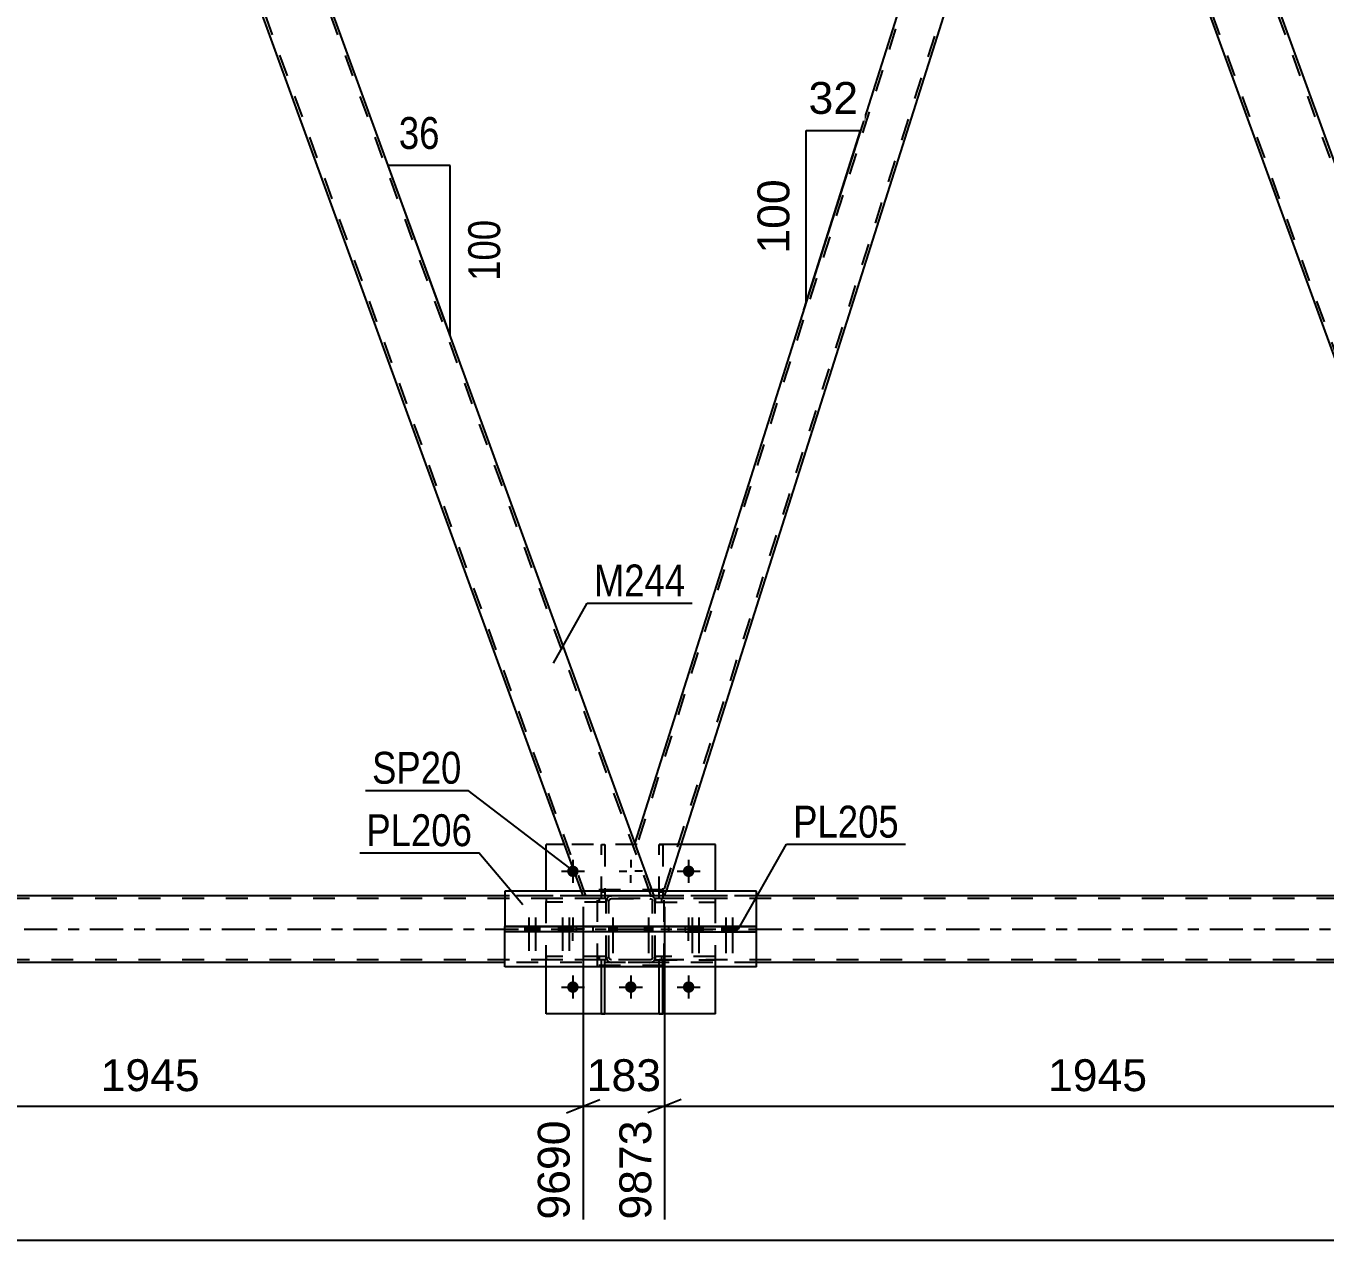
# Model space of a CAD drawing. Header units: millimetres. Extents: x -68 to 773, y -404 to 190.
# Drawn here: x 367.3 to 484, y -153.9 to -43.9 of the extents above; entities that cross this region are included whole.
import ezdxf

# ---------------------------------------------------------------- set-up
doc = ezdxf.new("R2010")
doc.units = ezdxf.units.MM
doc.linetypes.add('DXK_LINE_DOT2', pattern=[3.9198, 1.9599, -1.9599])
doc.linetypes.add('DXK_LINE_DOT3', pattern=[5.9187, 2.979, -0.9799, 0.9799, -0.9799])
doc.styles.add('Arial', font='ARIAL.TTF', dxfattribs={"height": 0.2})
doc.styles.add('Arial Narrow', font='ARIALN.TTF', dxfattribs={"height": 0.2})

# ---------------------------------------------------------------- blocks, each defined once
blk = doc.blocks.new('Part-318892922-3465 - 3449')
at = {"color": 7, "linetype": 'DXK_LINE_DOT2'}
for p, q in [((380.42, -3), (374.03, -3)), ((374.18, -3.4), (374.03, -3)), ((417.6, -122), (374.29, -3)), ((423.48, -122), (380.16, -3)), ((380.57, -3.4), (380.42, -3)), ((417.35, -122), (417.2, -121.59)), ((423.73, -122), (417.35, -122)), ((423.73, -122), (423.58, -121.59))]:
    blk.add_line(p, q, dxfattribs=at)
at = {"color": 2, "linetype": 'Continuous'}
for p, q in [((417.2, -121.59), (374.18, -3.4)), ((423.58, -121.59), (380.57, -3.4))]:
    blk.add_line(p, q, dxfattribs=at)
blk = doc.blocks.new('Part-318892922-3470 - 3449')
at = {"color": 7, "linetype": 'DXK_LINE_DOT2'}
for p, q in [((465.55, -3), (459.17, -3)), ((459.32, -3.4), (459.17, -3)), ((502.74, -122), (459.42, -3)), ((508.61, -122), (465.3, -3)), ((465.7, -3.4), (465.55, -3)), ((502.48, -122), (502.33, -121.59)), ((508.87, -122), (502.48, -122)), ((508.87, -122), (508.72, -121.59))]:
    blk.add_line(p, q, dxfattribs=at)
at = {"color": 2, "linetype": 'Continuous'}
for p, q in [((502.33, -121.59), (459.32, -3.4)), ((508.72, -121.59), (465.7, -3.4))]:
    blk.add_line(p, q, dxfattribs=at)
blk = doc.blocks.new('Part-318892922-3482 - 3449')
at = {"color": 7, "linetype": 'DXK_LINE_DOT2'}
for p, q in [((419.44, -122.48), (419.48, -122.3)), ((419.48, -122.3), (419.44, -122.48)), ((419.44, -127.52), (419.44, -122.48)), ((419.68, -122.48), (419.7, -122.39)), ((419.68, -127.52), (419.68, -122.48)), ((419.7, -122.39), (419.75, -122.31)), ((419.74, -122.04), (419.92, -122)), ((419.92, -122), (419.74, -122.04)), ((419.75, -122.31), (419.83, -122.26)), ((419.83, -122.26), (419.92, -122.24)), ((423.36, -122), (419.92, -122)), ((419.92, -122.24), (423.36, -122.24)), ((423.36, -122), (423.55, -122.04)), ((423.55, -122.04), (423.36, -122)), ((423.36, -122.24), (423.45, -122.26)), ((423.45, -122.26), (423.53, -122.31)), ((423.53, -122.31), (423.58, -122.39)), ((423.58, -122.39), (423.6, -122.48)), ((423.6, -127.52), (423.6, -122.48)), ((423.81, -122.3), (423.84, -122.48)), ((423.84, -122.48), (423.81, -122.3)), ((423.84, -127.52), (423.84, -122.48)), ((419.48, -127.7), (419.44, -127.52)), ((419.44, -127.52), (419.48, -127.7)), ((419.7, -127.61), (419.68, -127.52)), ((419.75, -127.69), (419.7, -127.61)), ((419.92, -128), (419.74, -127.96)), ((419.74, -127.96), (419.92, -128)), ((419.83, -127.74), (419.75, -127.69)), ((419.92, -127.76), (419.83, -127.74)), ((423.36, -127.76), (419.92, -127.76)), ((423.36, -128), (419.92, -128)), ((423.45, -127.74), (423.36, -127.76)), ((423.55, -127.96), (423.36, -128)), ((423.36, -128), (423.55, -127.96)), ((423.53, -127.69), (423.45, -127.74)), ((423.58, -127.61), (423.53, -127.69)), ((423.6, -127.52), (423.58, -127.61)), ((423.84, -127.52), (423.81, -127.7)), ((423.81, -127.7), (423.84, -127.52))]:
    blk.add_line(p, q, dxfattribs=at)
at = {"color": 7, "linetype": 'DXK_LINE_DOT3'}
blk.add_line((421.64, -125), (421.64, -125), dxfattribs=at)
at = {"color": 7, "linetype": 'DXK_LINE_DOT2'}
for centre, start, end in [((419.92, -122.48), 112.5, 157.5), ((419.92, -122.48), 112.5, 157.5), ((423.36, -122.48), 22.5, 67.5), ((423.36, -122.48), 22.5, 67.5), ((419.92, -127.52), 202.5, 247.5), ((419.92, -127.52), 202.5, 247.5), ((423.36, -127.52), 292.5, 337.5), ((423.36, -127.52), 292.5, 337.5)]:
    blk.add_arc(centre, 0.48, start, end, dxfattribs=at)
blk = doc.blocks.new('Part-318892922-3547 - 3449')
at = {"color": 7, "linetype": 'DXK_LINE_DOT2'}
for p, q in [((419, -122.24), (419, -117.4)), ((419, -117.4), (419.32, -117.4)), ((419.32, -117.4), (419.32, -122.24)), ((419, -121.64), (419.32, -121.64)), ((419.32, -122.24), (419, -122.24))]:
    blk.add_line(p, q, dxfattribs=at)
blk = doc.blocks.new('Part-318892922-3693 - 3449')
at = {"color": 2, "linetype": 'Continuous'}
for p, q in [((432.93, -124.75), (410.33, -124.75)), ((410.33, -124.75), (410.33, -124.75)), ((410.33, -124.75), (416.74, -124.75)), ((410.33, -124.75), (410.33, -124.75)), ((410.33, -125.23), (410.33, -124.75)), ((416.74, -124.75), (418.23, -124.75)), ((416.74, -124.75), (416.74, -125.23)), ((418.23, -124.75), (425.03, -124.75)), ((418.23, -124.75), (418.23, -125.23)), ((425.03, -124.75), (426.52, -124.75)), ((425.03, -124.75), (425.03, -125.23)), ((426.52, -124.75), (432.93, -124.75)), ((426.52, -124.75), (426.52, -125.23)), ((432.93, -124.75), (432.93, -124.75)), ((432.93, -124.75), (432.93, -124.75)), ((432.93, -125.23), (432.93, -124.75)), ((416.74, -125.23), (410.33, -125.23)), ((418.23, -125.23), (416.74, -125.23)), ((425.03, -125.23), (418.23, -125.23)), ((426.52, -125.23), (425.03, -125.23)), ((426.52, -125.23), (432.93, -125.23))]:
    blk.add_line(p, q, dxfattribs=at)
at = {"color": 7, "linetype": 'DXK_LINE_DOT2'}
blk.add_line((432.93, -125.23), (410.33, -125.23), dxfattribs=at)
blk = doc.blocks.new('Part-318892922-3484 - 3449')
at = {"color": 7, "linetype": 'DXK_LINE_DOT2'}
for p, q in [((424.52, -127.76), (424.2, -127.76)), ((424.2, -128.39), (424.2, -127.76)), ((424.2, -128.36), (424.52, -128.36)), ((424.52, -128.39), (424.52, -127.76))]:
    blk.add_line(p, q, dxfattribs=at)
at = {"color": 2, "linetype": 'Continuous'}
for p, q in [((424.2, -132.6), (424.2, -128.39)), ((424.52, -132.6), (424.52, -128.39)), ((424.2, -132.6), (424.52, -132.6))]:
    blk.add_line(p, q, dxfattribs=at)
blk = doc.blocks.new('Part-318892922-3486 - 3449')
at = {"color": 7, "linetype": 'DXK_LINE_DOT2'}
for p, q in [((424.2, -122.24), (424.2, -117.4)), ((424.2, -117.4), (424.52, -117.4)), ((424.52, -117.4), (424.52, -122.24)), ((424.2, -121.64), (424.52, -121.64)), ((424.52, -122.24), (424.2, -122.24))]:
    blk.add_line(p, q, dxfattribs=at)
blk = doc.blocks.new('Part-318892922-3487 - 3449')
at = {"color": 7, "linetype": 'DXK_LINE_DOT2'}
for p, q in [((419.44, -127.44), (414.04, -127.44)), ((414.04, -127.44), (414.04, -127.76)), ((419.44, -127.76), (414.04, -127.76)), ((418.84, -127.76), (418.84, -127.44)), ((419.44, -127.76), (419.44, -127.44))]:
    blk.add_line(p, q, dxfattribs=at)
blk = doc.blocks.new('Part-318892922-3552 - 3449')
at = {"color": 7, "linetype": 'DXK_LINE_DOT2'}
for p, q in [((419.44, -122.24), (414.04, -122.24)), ((414.04, -122.24), (414.04, -122.56)), ((419.44, -122.56), (414.04, -122.56)), ((418.84, -122.56), (418.84, -122.24)), ((419.44, -122.56), (419.44, -122.24))]:
    blk.add_line(p, q, dxfattribs=at)
blk = doc.blocks.new('Part-318892922-3553 - 3449')
at = {"color": 7, "linetype": 'DXK_LINE_DOT2'}
for p, q in [((429.24, -127.44), (423.84, -127.44)), ((423.84, -127.44), (423.84, -127.76)), ((423.84, -127.76), (429.24, -127.76)), ((424.44, -127.76), (424.44, -127.44)), ((429.24, -127.76), (429.24, -127.44))]:
    blk.add_line(p, q, dxfattribs=at)
blk = doc.blocks.new('Part-318892922-3554 - 3449')
at = {"color": 7, "linetype": 'DXK_LINE_DOT2'}
for p, q in [((429.24, -122.24), (423.84, -122.24)), ((423.84, -122.24), (423.84, -122.56)), ((423.84, -122.56), (429.24, -122.56)), ((424.44, -122.56), (424.44, -122.24)), ((429.24, -122.56), (429.24, -122.24))]:
    blk.add_line(p, q, dxfattribs=at)
blk = doc.blocks.new('Part-318892922-3497 - 3449')
at = {"color": 7, "linetype": 'DXK_LINE_DOT2'}
for p, q in [((424.64, -121.46), (418.64, -121.46)), ((418.64, -128.26), (418.64, -121.46)), ((424.64, -128.26), (424.64, -121.46)), ((424.64, -128.26), (418.64, -128.26))]:
    blk.add_line(p, q, dxfattribs=at)
blk = doc.blocks.new('Part-318892922-3502 - 3449')
at = {"color": 2, "linetype": 'Continuous'}
for p, q in [((414.04, -121.59), (414.04, -117.4)), ((415.67, -117.4), (414.04, -117.4)), ((429.24, -117.4), (426.14, -117.4)), ((429.24, -121.59), (429.24, -117.4)), ((414.04, -132.6), (414.04, -128.39)), ((429.24, -132.6), (429.24, -128.39)), ((429.24, -132.6), (414.04, -132.6))]:
    blk.add_line(p, q, dxfattribs=at)
at = {"color": 7, "linetype": 'DXK_LINE_DOT2'}
for p, q in [((426.14, -117.4), (415.67, -117.4)), ((414.04, -128.39), (414.04, -121.59)), ((429.24, -128.39), (429.24, -121.59))]:
    blk.add_line(p, q, dxfattribs=at)
blk = doc.blocks.new('Part-318892922-3507 - 3449')
at = {"color": 2, "linetype": 'Continuous'}
for p, q in [((432.93, -121.59), (410.33, -121.59)), ((410.33, -121.59), (410.33, -124.75)), ((432.93, -124.75), (432.93, -121.59)), ((410.33, -128.39), (410.33, -125.23)), ((432.93, -128.39), (432.93, -125.23)), ((432.93, -128.39), (410.33, -128.39))]:
    blk.add_line(p, q, dxfattribs=at)
at = {"color": 7, "linetype": 'DXK_LINE_DOT2'}
for p, q in [((410.33, -125.23), (410.33, -124.75)), ((432.93, -125.23), (432.93, -124.75))]:
    blk.add_line(p, q, dxfattribs=at)
blk = doc.blocks.new('Part-318892922-3665 - 3449')
at = {"color": 7, "linetype": 'DXK_LINE_DOT2'}
for p, q in [((419.32, -127.76), (419, -127.76)), ((419, -128.39), (419, -127.76)), ((419, -128.36), (419.32, -128.36)), ((419.32, -128.39), (419.32, -127.76))]:
    blk.add_line(p, q, dxfattribs=at)
at = {"color": 2, "linetype": 'Continuous'}
for p, q in [((419, -132.6), (419, -128.39)), ((419.32, -132.6), (419.32, -128.39)), ((419, -132.6), (419.32, -132.6))]:
    blk.add_line(p, q, dxfattribs=at)
blk = doc.blocks.new('Bolt-318892922-3737 - 3449')
at = {"linetype": 'Continuous'}
for points in [[(427.51, -124.75), (426.79, -124.75), (426.79, -125.23), (427.51, -125.23)], [(428.11, -124.75), (427.39, -124.75), (427.39, -125.23), (428.11, -125.23)], [(430.53, -124.75), (429.81, -124.75), (429.81, -125.23), (430.53, -125.23)], [(431.13, -124.75), (430.41, -124.75), (430.41, -125.23), (431.13, -125.23)]]:
    blk.add_hatch(color=1, dxfattribs=at).paths.add_polyline_path(points)
at = {"color": 1, "linetype": 'Continuous'}
for p, q in [((426.79, -124.75), (426.79, -125.23)), ((427.15, -123.95), (427.15, -127.15)), ((427.39, -124.75), (427.39, -125.23)), ((427.51, -124.75), (427.51, -125.23)), ((427.75, -123.95), (427.75, -127.15)), ((428.11, -124.75), (428.11, -125.23)), ((429.81, -124.75), (429.81, -125.23)), ((430.17, -123.95), (430.17, -127.15)), ((430.41, -124.75), (430.41, -125.23)), ((430.53, -124.75), (430.53, -125.23)), ((430.77, -123.95), (430.77, -127.15)), ((431.13, -124.75), (431.13, -125.23))]:
    blk.add_line(p, q, dxfattribs=at)
blk = doc.blocks.new('Bolt-318892922-3738 - 3449')
at = {"linetype": 'Continuous'}
for points in [[(420.39, -124.75), (419.67, -124.75), (419.67, -125.23), (420.39, -125.23)], [(420.39, -124.75), (419.67, -124.75), (419.67, -125.23), (420.39, -125.23)], [(423.59, -124.75), (422.87, -124.75), (422.87, -125.23), (423.59, -125.23)], [(423.59, -124.75), (422.87, -124.75), (422.87, -125.23), (423.59, -125.23)]]:
    blk.add_hatch(color=1, dxfattribs=at).paths.add_polyline_path(points)
at = {"color": 1, "linetype": 'Continuous'}
for p, q in [((419.67, -124.75), (419.67, -125.23)), ((419.67, -124.75), (419.67, -125.23)), ((420.03, -123.95), (420.03, -127.15)), ((420.03, -123.95), (420.03, -127.15)), ((420.39, -124.75), (420.39, -125.23)), ((420.39, -124.75), (420.39, -125.23)), ((422.87, -124.75), (422.87, -125.23)), ((422.87, -124.75), (422.87, -125.23)), ((423.23, -123.95), (423.23, -127.15)), ((423.23, -123.95), (423.23, -127.15)), ((423.59, -124.75), (423.59, -125.23)), ((423.59, -124.75), (423.59, -125.23))]:
    blk.add_line(p, q, dxfattribs=at)
blk = doc.blocks.new('Bolt-318892922-3739 - 3449')
at = {"linetype": 'Continuous'}
for points in [[(412.85, -124.75), (412.13, -124.75), (412.13, -125.23), (412.85, -125.23)], [(413.45, -124.75), (412.73, -124.75), (412.73, -125.23), (413.45, -125.23)], [(415.87, -124.75), (415.15, -124.75), (415.15, -125.23), (415.87, -125.23)], [(416.47, -124.75), (415.75, -124.75), (415.75, -125.23), (416.47, -125.23)]]:
    blk.add_hatch(color=1, dxfattribs=at).paths.add_polyline_path(points)
at = {"color": 1, "linetype": 'Continuous'}
for p, q in [((412.13, -124.75), (412.13, -125.23)), ((412.49, -123.95), (412.49, -126.95)), ((412.73, -124.75), (412.73, -125.23)), ((412.85, -124.75), (412.85, -125.23)), ((413.09, -123.95), (413.09, -126.95)), ((413.45, -124.75), (413.45, -125.23)), ((415.15, -124.75), (415.15, -125.23)), ((415.51, -123.95), (415.51, -126.95)), ((415.75, -124.75), (415.75, -125.23)), ((415.87, -124.75), (415.87, -125.23)), ((416.11, -123.95), (416.11, -126.95)), ((416.47, -124.75), (416.47, -125.23))]:
    blk.add_line(p, q, dxfattribs=at)
blk = doc.blocks.new('Part-318892922-3920 - 3449')
at = {"color": 7, "linetype": 'DXK_LINE_DOT2'}
for p, q in [((692.96, -122.24), (29.76, -122.24)), ((692.96, -122), (73.19, -122)), ((432.93, -122), (410.33, -122)), ((692.96, -127.76), (29.76, -127.76)), ((432.93, -128), (410.33, -128))]:
    blk.add_line(p, q, dxfattribs=at)
at = {"color": 2, "linetype": 'Continuous'}
for p, q in [((410.33, -122), (344.42, -122)), ((498.84, -122), (432.93, -122)), ((410.33, -128), (344.42, -128)), ((498.84, -128), (432.93, -128))]:
    blk.add_line(p, q, dxfattribs=at)
at = {"color": 7, "linetype": 'DXK_LINE_DOT3'}
blk.add_line((29.76, -125), (692.96, -125), dxfattribs=at)
blk = doc.blocks.new('Bolt-318892922-4139 - 3449')
at = {"linetype": 'Continuous'}
for points in [[(416.96, -119.8, -1), (415.92, -119.8, -1)], [(427.36, -119.8, -1), (426.32, -119.8, -1)], [(416.96, -130.2, -1), (415.92, -130.2, -1)], [(422.16, -130.2, -1), (421.12, -130.2, -1)], [(427.36, -130.2, -1), (426.32, -130.2, -1)]]:
    blk.add_hatch(color=1, dxfattribs=at).paths.add_polyline_path(points)
at = {"color": 1, "linetype": 'Continuous'}
for p, q in [((416.44, -118.76), (416.44, -120.84)), ((421.64, -118.76), (421.64, -119.45)), ((426.84, -118.76), (426.84, -120.84)), ((415.4, -119.8), (417.48, -119.8)), ((420.6, -119.8), (421.29, -119.8)), ((421.64, -120.84), (421.64, -120.15)), ((422.68, -119.8), (421.99, -119.8)), ((425.8, -119.8), (427.88, -119.8)), ((416.44, -123.96), (416.44, -124.65)), ((426.84, -123.96), (426.84, -124.65)), ((415.4, -125), (416.09, -125)), ((416.44, -126.04), (416.44, -125.35)), ((417.48, -125), (416.79, -125)), ((425.8, -125), (426.49, -125)), ((426.84, -126.04), (426.84, -125.35)), ((427.88, -125), (427.19, -125)), ((416.44, -129.16), (416.44, -131.24)), ((421.64, -129.16), (421.64, -131.24)), ((426.84, -129.16), (426.84, -131.24)), ((415.4, -130.2), (417.48, -130.2)), ((420.6, -130.2), (422.68, -130.2)), ((425.8, -130.2), (427.88, -130.2))]:
    blk.add_line(p, q, dxfattribs=at)
blk = doc.blocks.new('Part-318892922-3976 - 3449')
at = {"color": 2, "linetype": 'Continuous'}
for p, q in [((458.09, -3.4), (422, -117.23)), ((460.9, -7.77), (424.81, -121.59))]:
    blk.add_line(p, q, dxfattribs=at)
at = {"color": 7, "linetype": 'DXK_LINE_DOT2'}
for p, q in [((458.47, -3), (422.13, -117.6)), ((458.22, -3), (458.09, -3.4)), ((459.17, -3), (458.22, -3)), ((459.17, -3), (460.9, -7.77)), ((460.77, -7.4), (424.43, -122)), ((423.73, -122), (422, -117.23)), ((424.68, -122), (423.73, -122)), ((424.68, -122), (424.81, -121.59))]:
    blk.add_line(p, q, dxfattribs=at)
blk = doc.blocks.new('Part-318892922-3999 - 3449')
at = {"color": 2, "linetype": 'Continuous'}
for p, q in [((372.96, -3.4), (336.86, -117.23)), ((375.77, -7.77), (339.68, -121.59))]:
    blk.add_line(p, q, dxfattribs=at)
at = {"color": 7, "linetype": 'DXK_LINE_DOT2'}
for p, q in [((373.34, -3), (337, -117.6)), ((373.09, -3), (372.96, -3.4)), ((374.03, -3), (373.09, -3)), ((374.03, -3), (375.77, -7.77)), ((375.63, -7.4), (339.29, -122)), ((338.6, -122), (336.86, -117.23)), ((339.55, -122), (338.6, -122)), ((339.55, -122), (339.68, -121.59))]:
    blk.add_line(p, q, dxfattribs=at)
blk = doc.blocks.new('StraightDimension-318892922-5306 - 3449')
at = {"color": 7, "linetype": 'Continuous'}
for p, q in [((417.35, -123), (417.35, -151.09)), ((424.68, -123), (424.68, -151.09)), ((415.85, -141.5), (418.85, -140.3)), ((417.35, -140.9), (424.68, -140.9)), ((426.18, -140.3), (423.18, -141.5))]:
    blk.add_line(p, q, dxfattribs=at)
at = {"color": 0}
blk.add_wipeout([(424.95, -140.15), (424.95, -135.95), (417.08, -135.95), (417.08, -140.15)], dxfattribs=at)
at = {"color": 0, "linetype": 'Continuous'}
blk.add_wipeout([(424.08, -141.6), (419.88, -141.6), (419.88, -151.69), (424.08, -151.69)], dxfattribs=at)
at = {"color": 3, "style": 'Arial'}
blk.add_text('183', height=2.865, dxfattribs=at).set_placement((417.68, -139.55))
at = {"color": 3, "linetype": 'Continuous', "style": 'Arial'}
blk.add_text('9873', height=2.865, rotation=90.0002, dxfattribs=at).set_placement((423.48, -151.09))
blk = doc.blocks.new('StraightDimension-318892922-5325 - 3449')
at = {"color": 7, "linetype": 'Continuous'}
for p, q in [((424.68, -123), (424.68, -151.09)), ((502.48, -123), (502.48, -153.31)), ((426.18, -140.3), (423.18, -141.5)), ((424.68, -140.9), (502.48, -140.9)), ((500.98, -141.5), (503.98, -140.3))]:
    blk.add_line(p, q, dxfattribs=at)
at = {"color": 0}
blk.add_wipeout([(468.63, -140.15), (468.63, -135.95), (458.53, -135.95), (458.53, -140.15)], dxfattribs=at)
at = {"color": 3, "style": 'Arial'}
blk.add_text('1945', height=2.865, dxfattribs=at).set_placement((459.13, -139.55))
at = {"color": 0, "linetype": 'Continuous'}
blk.add_wipeout([(501.88, -141.6), (497.68, -141.6), (497.68, -153.91), (501.88, -153.91)], dxfattribs=at)
at = {"color": 3, "linetype": 'Continuous', "style": 'Arial'}
blk.add_text('11818', height=2.865, rotation=90.0002, dxfattribs=at).set_placement((501.28, -153.31))
blk = doc.blocks.new('AngleDimension-318892922-4985 - 3449')
at = {"color": 7, "linetype": 'Continuous'}
for p, q in [((437.39, -53.25), (442.29, -53.25)), ((437.39, -68.7), (442.29, -53.25)), ((437.39, -68.7), (437.39, -53.25)), ((437.18, -69.35), (437.39, -68.7))]:
    blk.add_line(p, q, dxfattribs=at)
at = {"color": 0}
for points in [[(442.66, -52.35), (442.66, -48.15), (437.01, -48.15), (437.01, -52.35)], [(436.49, -57.04), (432.29, -57.04), (432.29, -64.91), (436.49, -64.91)]]:
    blk.add_wipeout(points, dxfattribs=at)
at = {"color": 3, "style": 'Arial'}
blk.add_text('32', height=2.865, dxfattribs=at).set_placement((437.61, -51.75))
blk.add_text('100', height=2.865, rotation=90.0002, dxfattribs=at).set_placement((435.89, -64.31))
blk = doc.blocks.new('StraightDimension-318892922-4974 - 3449')
at = {"color": 7, "linetype": 'Continuous'}
blk.add_line((-0.64, -152.93), (705.86, -152.93), dxfattribs=at)
blk = doc.blocks.new('AngleDimension-318892922-14043 - 3449')
at = {"color": 7, "linetype": 'Continuous'}
for p, q in [((404.91, -70.27), (399.85, -56.4)), ((405.4, -56.4), (399.85, -56.4)), ((405.4, -71.62), (399.85, -56.4)), ((405.4, -71.62), (405.4, -56.4))]:
    blk.add_line(p, q, dxfattribs=at)
at = {"color": 0}
for points in [[(405.05, -55.5), (405.05, -51.3), (400.2, -51.3), (400.2, -55.5)], [(410.5, -60.67), (406.3, -60.67), (406.3, -67.35), (410.5, -67.35)]]:
    blk.add_wipeout(points, dxfattribs=at)
at = {"color": 3, "style": 'Arial Narrow'}
blk.add_text('36', height=2.863, dxfattribs=at).set_placement((400.8, -54.9))
blk.add_text('100', height=2.863, rotation=90.0002, dxfattribs=at).set_placement((409.9, -66.75))
blk = doc.blocks.new('StraightDimension-318892922-5287 - 3449')
at = {"color": 7, "linetype": 'Continuous'}
for p, q in [((339.55, -123), (339.55, -151.09)), ((417.35, -123), (417.35, -151.09)), ((341.05, -140.3), (338.05, -141.5)), ((339.55, -140.9), (417.35, -140.9)), ((415.85, -141.5), (418.85, -140.3))]:
    blk.add_line(p, q, dxfattribs=at)
at = {"color": 0}
blk.add_wipeout([(383.49, -140.15), (383.49, -135.95), (373.4, -135.95), (373.4, -140.15)], dxfattribs=at)
at = {"color": 3, "style": 'Arial'}
blk.add_text('1945', height=2.865, dxfattribs=at).set_placement((374, -139.55))
at = {"color": 0, "linetype": 'Continuous'}
blk.add_wipeout([(416.75, -141.6), (412.55, -141.6), (412.55, -151.69), (416.75, -151.69)], dxfattribs=at)
at = {"color": 3, "linetype": 'Continuous', "style": 'Arial'}
blk.add_text('9690', height=2.865, rotation=90.0002, dxfattribs=at).set_placement((416.15, -151.09))
blk = doc.blocks.new('Mark-318892922-3689 - 3449')
at = {"color": 30, "linetype": 'Continuous'}
for p, q in [((431.29, -125.02), (435.63, -117.37)), ((435.63, -117.37), (446.33, -117.37))]:
    blk.add_line(p, q, dxfattribs=at)
at = {"color": 0}
blk.add_wipeout([(445.73, -116.77), (445.73, -113.77), (436.23, -113.77), (436.23, -116.77)], dxfattribs=at)
blk.add_wipeout([(445.73, -116.77), (445.73, -113.77), (436.23, -113.77), (436.23, -116.77)], dxfattribs=at)
at = {"color": 3, "style": 'Arial Narrow'}
blk.add_text('PL205', height=2.863, dxfattribs=at).set_placement((436.23, -116.77))
blk = doc.blocks.new('Mark-318892922-3461 - 3449')
at = {"color": 30, "linetype": 'Continuous'}
for p, q in [((414.7, -101.11), (417.72, -95.7)), ((417.72, -95.7), (427.15, -95.7))]:
    blk.add_line(p, q, dxfattribs=at)
at = {"color": 0}
blk.add_wipeout([(426.55, -95.1), (426.55, -92.1), (418.32, -92.1), (418.32, -95.1)], dxfattribs=at)
blk.add_wipeout([(426.55, -95.1), (426.55, -92.1), (418.32, -92.1), (418.32, -95.1)], dxfattribs=at)
at = {"color": 3, "style": 'Arial Narrow'}
blk.add_text('M244', height=2.863, dxfattribs=at).set_placement((418.32, -95.1))
blk = doc.blocks.new('Mark-318892922-3498 - 3449')
at = {"color": 30, "linetype": 'Continuous'}
for p in [(397.79, -112.53), (416.15, -119.51)]:
    blk.add_line(p, (407.03, -112.53), dxfattribs=at)
at = {"color": 0}
blk.add_wipeout([(406.43, -111.93), (406.43, -108.93), (398.39, -108.93), (398.39, -111.93)], dxfattribs=at)
blk.add_wipeout([(406.43, -111.93), (406.43, -108.93), (398.39, -108.93), (398.39, -111.93)], dxfattribs=at)
at = {"color": 3, "style": 'Arial Narrow'}
blk.add_text('SP20', height=2.863, dxfattribs=at).set_placement((398.39, -111.93))
blk = doc.blocks.new('Mark-318892922-3503 - 3449')
at = {"color": 30, "linetype": 'Continuous'}
for p in [(397.28, -118.14), (411.94, -122.8)]:
    blk.add_line(p, (407.98, -118.14), dxfattribs=at)
at = {"color": 0}
blk.add_wipeout([(407.38, -117.54), (407.38, -114.54), (397.88, -114.54), (397.88, -117.54)], dxfattribs=at)
blk.add_wipeout([(407.38, -117.54), (407.38, -114.54), (397.88, -114.54), (397.88, -117.54)], dxfattribs=at)
at = {"color": 3, "style": 'Arial Narrow'}
blk.add_text('PL206', height=2.863, dxfattribs=at).set_placement((397.88, -117.54))

msp = doc.modelspace()

# ---------------------------------------------------------------- block references
for name in ['Part-318892922-3999 - 3449', 'Part-318892922-3465 - 3449', 'Part-318892922-3976 - 3449', 'Part-318892922-3470 - 3449', 'Part-318892922-3502 - 3449', 'Part-318892922-3547 - 3449', 'Part-318892922-3486 - 3449', 'Bolt-318892922-4139 - 3449', 'Part-318892922-3920 - 3449', 'Part-318892922-3507 - 3449', 'Part-318892922-3552 - 3449', 'Part-318892922-3497 - 3449', 'Part-318892922-3482 - 3449', 'Part-318892922-3554 - 3449', 'Part-318892922-3693 - 3449', 'Bolt-318892922-3739 - 3449', 'Bolt-318892922-3738 - 3449', 'Bolt-318892922-3737 - 3449', 'Part-318892922-3487 - 3449', 'Part-318892922-3665 - 3449', 'Part-318892922-3553 - 3449', 'Part-318892922-3484 - 3449']:
    msp.add_blockref(name, (0, 0))

# ---------------------------------------------------------------- next in the draw order: block references
for name in ['AngleDimension-318892922-4985 - 3449', 'StraightDimension-318892922-5306 - 3449']:
    msp.add_blockref(name, (0, 0))

# ---------------------------------------------------------------- next in the draw order: block references
msp.add_blockref('StraightDimension-318892922-5325 - 3449', (0, 0))

# ---------------------------------------------------------------- next in the draw order: block references
msp.add_blockref('StraightDimension-318892922-4974 - 3449', (0, 0))

# ---------------------------------------------------------------- next in the draw order: block references
for name in ['AngleDimension-318892922-14043 - 3449', 'Mark-318892922-3461 - 3449', 'Mark-318892922-3498 - 3449', 'Mark-318892922-3689 - 3449', 'StraightDimension-318892922-5287 - 3449']:
    msp.add_blockref(name, (0, 0))

# ---------------------------------------------------------------- next in the draw order: block references
msp.add_blockref('Mark-318892922-3503 - 3449', (0, 0))

doc.saveas('drawing.dxf')
